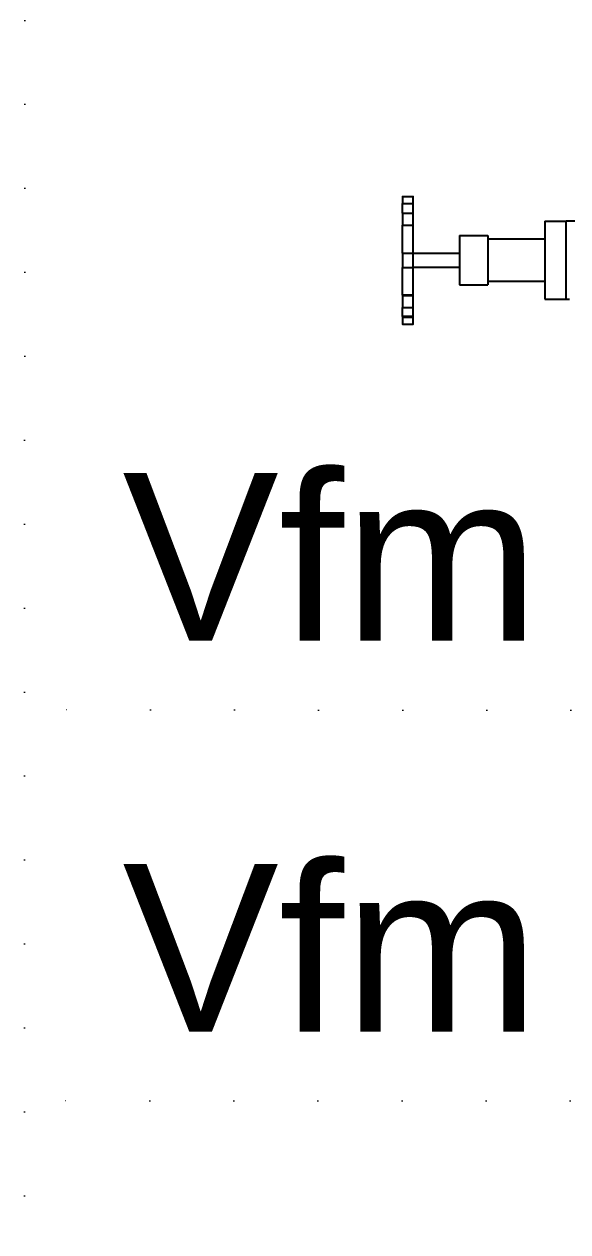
# Model space of a CAD drawing. Extents: x -6531732 to 89637, y -8915 to 32458.
# Drawn here: x 70701 to 71187, y 19028 to 20109 of the extents above; entities that cross this region are included whole.
import ezdxf

# ---------------------------------------------------------------- set-up
doc = ezdxf.new("R2010")
doc.units = 0
doc.linetypes.add('ACAD_ISO07W100', pattern=[3, 0, -3])
doc.layers.add('SAN-MC-Circuit_Informatii', color=83, linetype='ACAD_ISO07W100', lineweight=25)
doc.layers.add('SAN-MC-TEXT', color=7, linetype='Continuous')
doc.styles.get("Standard").update_dxf_attribs({"font": 'arial.ttf'})

# ---------------------------------------------------------------- blocks, each defined once
blk = doc.blocks.new('VALVE_04.0 (100)_751_201_F')
at = {"extrusion": (-1, 6.12303e-17, 0)}
for p, q in [((-14.59, 11.36), (-14.215, 11.36)), ((-14.59, 10.774), (-14.215, 10.774)), ((-14.59, 7.446), (-14.215, 7.446)), ((-14.59, 6.86), (-14.215, 6.86))]:
    blk.add_line(p, q, dxfattribs=at)
for points, weights in [([(-14.59, 11.36), (-14.59, 11.36), (-14.59, 11.11)], [1, 0.707106781187, 1]), ([(-14.59, 11.094), (-14.59, 11.102), (-14.59, 11.11)], [1, 0.999511121478, 1]), ([(-14.59, 11.094), (-14.59, 11.102), (-14.59, 11.11)], [1, 0.999511121478, 1]), ([(-14.59, 10.774), (-14.59, 11.036), (-14.59, 11.094)], [0.991617937396, 0.969256166458, 1]), ([(-14.59, 10.774), (-14.59, 11.036), (-14.59, 11.094)], [0.991617937396, 0.969256166458, 1]), ([(-14.215, 11.11), (-14.215, 11.36), (-14.215, 11.36)], [1, 0.707106781187, 1]), ([(-14.215, 11.11), (-14.215, 11.36), (-14.215, 11.36)], [1, 0.707106781187, 1]), ([(-14.215, 11.094), (-14.215, 11.102), (-14.215, 11.11)], [1, 0.999511121478, 1]), ([(-14.215, 11.094), (-14.215, 11.102), (-14.215, 11.11)], [1, 0.999511121478, 1]), ([(-14.215, 10.774), (-14.215, 11.036), (-14.215, 11.094)], [0.991617937396, 0.969256166458, 1]), ([(-14.215, 10.774), (-14.215, 11.036), (-14.215, 11.094)], [0.991617937396, 0.969256166458, 1]), ([(-14.59, 10.337), (-14.59, 10.342), (-14.59, 10.347)], [1, 0.999511121478, 1]), ([(-14.59, 10.337), (-14.59, 10.342), (-14.59, 10.347)], [1, 0.999511121478, 1]), ([(-14.59, 9.36), (-14.59, 9.904), (-14.59, 10.337)], [0.999966859753, 0.964420210563, 1]), ([(-14.59, 9.36), (-14.59, 9.904), (-14.59, 10.337)], [0.999966859753, 0.964420210563, 1]), ([(-14.215, 10.337), (-14.215, 10.342), (-14.215, 10.347)], [1, 0.999511121478, 1]), ([(-14.215, 10.337), (-14.215, 10.342), (-14.215, 10.347)], [1, 0.999511121478, 1]), ([(-14.215, 9.36), (-14.215, 9.904), (-14.215, 10.337)], [0.999966859753, 0.964420210563, 1]), ([(-14.215, 9.36), (-14.215, 9.904), (-14.215, 10.337)], [0.999966859753, 0.964420210563, 1]), ([(-14.59, 7.883), (-14.59, 8.316), (-14.59, 8.86)], [1, 0.964420210563, 0.999966859753]), ([(-14.59, 7.883), (-14.59, 8.316), (-14.59, 8.86)], [1, 0.964420210563, 0.999966859753]), ([(-14.215, 7.883), (-14.215, 8.316), (-14.215, 8.86)], [1, 0.964420210563, 0.999966859753]), ([(-14.215, 7.883), (-14.215, 8.316), (-14.215, 8.86)], [1, 0.964420210563, 0.999966859753]), ([(-14.59, 7.883), (-14.59, 7.878), (-14.59, 7.873)], [0.975535001385, 0.987208892951, 1]), ([(-14.59, 7.883), (-14.59, 7.878), (-14.59, 7.873)], [0.975535001385, 0.987208892951, 1]), ([(-14.215, 7.873), (-14.215, 7.878), (-14.215, 7.883)], [1, 0.987208892951, 0.975535001385]), ([(-14.215, 7.873), (-14.215, 7.878), (-14.215, 7.883)], [1, 0.987208892951, 0.975535001385]), ([(-14.59, 7.126), (-14.59, 7.184), (-14.59, 7.446)], [1, 0.969256166458, 0.991617937396]), ([(-14.59, 7.126), (-14.59, 7.184), (-14.59, 7.446)], [1, 0.969256166458, 0.991617937396]), ([(-14.215, 7.126), (-14.215, 7.184), (-14.215, 7.446)], [1, 0.969256166458, 0.991617937396]), ([(-14.215, 7.126), (-14.215, 7.184), (-14.215, 7.446)], [1, 0.969256166458, 0.991617937396]), ([(-14.59, 7.126), (-14.59, 7.118), (-14.59, 7.11)], [0.975535001385, 0.987208892951, 1]), ([(-14.59, 7.126), (-14.59, 7.118), (-14.59, 7.11)], [0.975535001385, 0.987208892951, 1]), ([(-14.59, 7.11), (-14.59, 6.86), (-14.59, 6.86)], [1, 0.707106781187, 1]), ([(-14.59, 7.11), (-14.59, 6.86), (-14.59, 6.86)], [1, 0.707106781187, 1]), ([(-14.215, 7.11), (-14.215, 7.118), (-14.215, 7.126)], [1, 0.987208892951, 0.975535001385]), ([(-14.215, 7.11), (-14.215, 7.118), (-14.215, 7.126)], [1, 0.987208892951, 0.975535001385]), ([(-14.215, 6.86), (-14.215, 6.86), (-14.215, 7.11)], [1, 0.707106781187, 1])]:
    blk.add_rational_spline(points, weights, degree=2)
for points in [[(-14.59, 11.11), (-14.215, 11.11)], [(-14.59, 11.11), (-14.215, 11.11)], [(-14.215, 11.094), (-14.59, 11.094)], [(-14.215, 11.094), (-14.59, 11.094)], [(-14.59, 10.347), (-14.215, 10.347)], [(-14.59, 10.347), (-14.215, 10.347)], [(-14.215, 10.337), (-14.59, 10.337)], [(-14.215, 10.337), (-14.59, 10.337)], [(-9.59, 10.485), (-8.84, 10.485)], [(-9.59, 10.485), (-9.59, 9.11)], [(-9.59, 10.485), (-8.84, 10.485)], [(-9.59, 10.485), (-9.59, 9.11)], [(-8.527, 10.485), (-8.84, 10.485)], [(-8.527, 10.485), (-8.84, 10.485)], [(-8.84, 9.797), (-8.84, 10.485)], [(-8.84, 9.797), (-8.84, 10.485)], [(-12.59, 9.98), (-12.59, 9.11)], [(-12.59, 9.98), (-11.59, 9.98)], [(-12.59, 9.98), (-12.59, 9.11)], [(-12.59, 9.98), (-11.59, 9.98)], [(-11.59, 9.98), (-11.59, 9.11)], [(-11.59, 9.98), (-11.59, 9.11)], [(-11.59, 9.86), (-9.59, 9.86)], [(-11.59, 9.86), (-9.59, 9.86)], [(-8.84, 9.11), (-8.84, 9.797)], [(-8.84, 9.11), (-8.84, 9.797)], [(-14.59, 9.36), (-14.215, 9.36)], [(-14.59, 9.36), (-14.215, 9.36)], [(-14.215, 9.36), (-12.59, 9.36)], [(-14.215, 9.36), (-12.59, 9.36)], [(-12.59, 9.11), (-12.59, 8.24)], [(-12.59, 9.11), (-12.59, 8.24)], [(-11.59, 9.11), (-11.59, 8.24)], [(-11.59, 9.11), (-11.59, 8.24)], [(-9.59, 9.11), (-9.59, 7.735)], [(-9.59, 9.11), (-9.59, 7.735)], [(-8.84, 8.422), (-8.84, 9.11)], [(-8.84, 8.422), (-8.84, 9.11)], [(-14.59, 8.86), (-14.215, 8.86)], [(-14.59, 8.86), (-14.215, 8.86)], [(-12.59, 8.86), (-14.215, 8.86)], [(-12.59, 8.86), (-14.215, 8.86)], [(-12.59, 8.24), (-11.59, 8.24)], [(-12.59, 8.24), (-11.59, 8.24)], [(-9.59, 8.36), (-11.59, 8.36)], [(-9.59, 8.36), (-11.59, 8.36)], [(-8.84, 7.735), (-8.84, 8.422)], [(-8.84, 7.735), (-8.84, 8.422)], [(-14.215, 7.883), (-14.59, 7.883)], [(-14.215, 7.883), (-14.59, 7.883)], [(-14.59, 7.873), (-14.215, 7.873)], [(-14.59, 7.873), (-14.215, 7.873)], [(-9.59, 7.735), (-8.84, 7.735)], [(-9.59, 7.735), (-8.84, 7.735)], [(-8.84, 7.735), (-8.715, 7.735)], [(-8.84, 7.735), (-8.715, 7.735)], [(-14.215, 7.126), (-14.59, 7.126)], [(-14.215, 7.126), (-14.59, 7.126)], [(-14.59, 7.11), (-14.215, 7.11)], [(-14.59, 7.11), (-14.215, 7.11)]]:
    blk.add_open_spline(points, degree=1)
for points, weights, knots in [([(-14.59, 10.774), (-14.59, 10.774), (-14.59, 10.701), (-14.59, 10.524), (-14.59, 10.347)], [0.853553390593, 0.853553390593, 1, 0.707106781187, 1], [3.333333, 3.333333, 3.333333, 4, 4, 5.333333, 5.333333, 5.333333]), ([(-14.59, 10.774), (-14.59, 10.774), (-14.59, 10.701), (-14.59, 10.524), (-14.59, 10.347)], [0.853553390593, 0.853553390593, 1, 0.707106781187, 1], [3.333333, 3.333333, 3.333333, 4, 4, 5.333333, 5.333333, 5.333333]), ([(-14.215, 10.347), (-14.215, 10.524), (-14.215, 10.701), (-14.215, 10.774), (-14.215, 10.774)], [1, 0.707106781187, 1, 0.853553390593, 0.853553390593], [2.666667, 2.666667, 2.666667, 4, 4, 4.666667, 4.666667, 4.666667]), ([(-14.215, 10.347), (-14.215, 10.524), (-14.215, 10.701), (-14.215, 10.774), (-14.215, 10.774)], [1, 0.707106781187, 1, 0.853553390593, 0.853553390593], [2.666667, 2.666667, 2.666667, 4, 4, 4.666667, 4.666667, 4.666667]), ([(-14.59, 9.36), (-14.59, 9.36), (-14.59, 9.11), (-14.59, 8.86), (-14.59, 8.86)], [1, 0.707106781187, 1, 0.707106781187, 1], [2.666667, 2.666667, 2.666667, 4, 4, 5.333333, 5.333333, 5.333333]), ([(-14.59, 9.36), (-14.59, 9.36), (-14.59, 9.11), (-14.59, 8.86), (-14.59, 8.86)], [1, 0.707106781187, 1, 0.707106781187, 1], [2.666667, 2.666667, 2.666667, 4, 4, 5.333333, 5.333333, 5.333333]), ([(-14.215, 8.86), (-14.215, 8.86), (-14.215, 9.11), (-14.215, 9.36), (-14.215, 9.36)], [1, 0.707106781187, 1, 0.707106781187, 1], [2.666667, 2.666667, 2.666667, 4, 4, 5.333333, 5.333333, 5.333333]), ([(-14.215, 8.86), (-14.215, 8.86), (-14.215, 9.11), (-14.215, 9.36), (-14.215, 9.36)], [1, 0.707106781187, 1, 0.707106781187, 1], [2.666667, 2.666667, 2.666667, 4, 4, 5.333333, 5.333333, 5.333333]), ([(-14.59, 7.873), (-14.59, 7.696), (-14.59, 7.519), (-14.59, 7.446), (-14.59, 7.446)], [1, 0.707106781187, 1, 0.853553390593, 0.853553390593], [2.666667, 2.666667, 2.666667, 4, 4, 4.666667, 4.666667, 4.666667]), ([(-14.59, 7.873), (-14.59, 7.696), (-14.59, 7.519), (-14.59, 7.446), (-14.59, 7.446)], [1, 0.707106781187, 1, 0.853553390593, 0.853553390593], [2.666667, 2.666667, 2.666667, 4, 4, 4.666667, 4.666667, 4.666667]), ([(-14.215, 7.446), (-14.215, 7.446), (-14.215, 7.519), (-14.215, 7.696), (-14.215, 7.873)], [0.853553390593, 0.853553390593, 1, 0.707106781187, 1], [3.333333, 3.333333, 3.333333, 4, 4, 5.333333, 5.333333, 5.333333]), ([(-14.215, 7.446), (-14.215, 7.446), (-14.215, 7.519), (-14.215, 7.696), (-14.215, 7.873)], [0.853553390593, 0.853553390593, 1, 0.707106781187, 1], [3.333333, 3.333333, 3.333333, 4, 4, 5.333333, 5.333333, 5.333333])]:
    blk.add_rational_spline(points, weights, degree=2, knots=knots)

msp = doc.modelspace()

# ---------------------------------------------------------------- linework, layer by layer
at = {"layer": 'SAN-MC-Circuit_Informatii', "linetype": 'ACAD_ISO07W100', "lineweight": 0, "ltscale": 25}
for points, elevation in [([(70701.4, 18534.8), (70701.4, 18534.8), (70703.3, 24573.1)], 1784.1), ([(71264.8, 19494.9), (70701.4, 19495.1)], 1427.3), ([(71264.2, 19145.3), (70701.5, 19145.4)], 1494.7)]:
    msp.add_lwpolyline(points, dxfattribs=dict(at, elevation=elevation))

# ---------------------------------------------------------------- block references
at = {"layer": 'SAN-MC-TEXT', "xscale": 25.4, "yscale": 25.4, "zscale": 25.4}
msp.add_blockref('VALVE_04.0 (100)_751_201_F', (71410, 19665.9), dxfattribs=at)

# ---------------------------------------------------------------- texts
at = {"layer": 'SAN-MC-TEXT', "char_height": 150, "width": 1266.864, "attachment_point": 1}
for insert in [(70789.1, 19707), (70789.1, 19357.3, 67.4)]:
    msp.add_mtext('Vfm', dxfattribs=dict(at, insert=insert))

doc.saveas('drawing.dxf')
